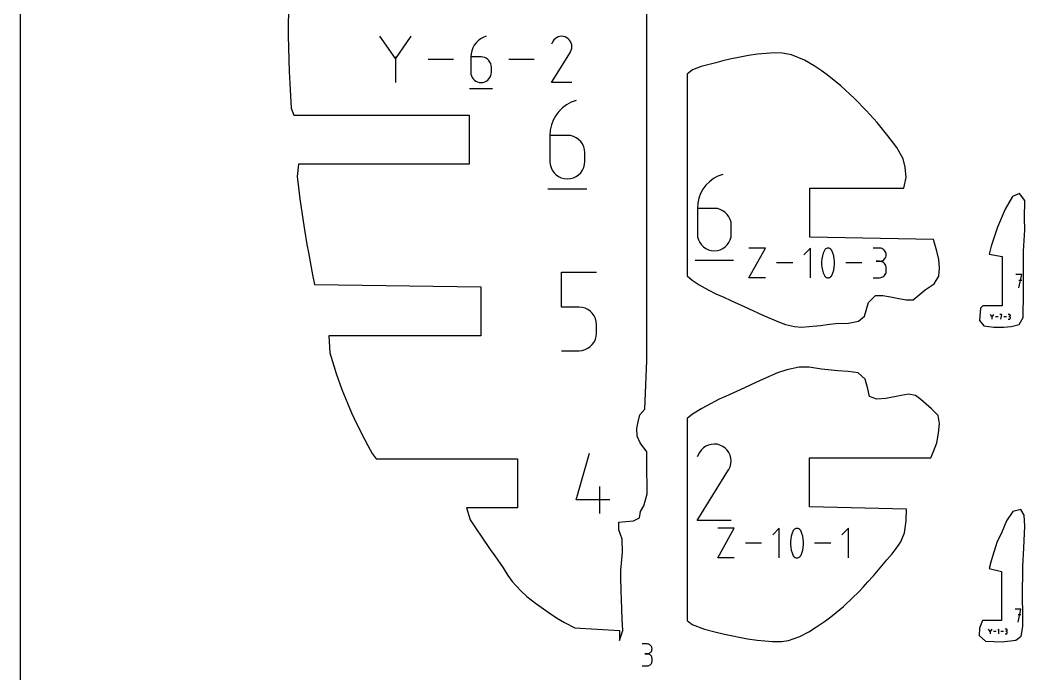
# Model space of a CAD drawing. Extents: x 0 to 600, y 0 to 900.
# Drawn here: x 0 to 79.9, y 487.9 to 539.9 of the extents above; entities that cross this region are included whole.
import ezdxf

# ---------------------------------------------------------------- set-up
doc = ezdxf.new("R2010")
doc.units = 0
doc.header["$MEASUREMENT"] = 0
for name, color, linetype in [('annotation', 7, 'Continuous'), ('boundary', 7, 'Continuous'), ('frame', 7, 'Continuous')]:
    doc.layers.add(name, color=color, linetype=linetype)

msp = doc.modelspace()

# ---------------------------------------------------------------- linework, layer by layer
at = {"layer": 'annotation', "color": 1}
for p, q in [((29.843357, 536.801526), (28.616248, 538.576094)), ((31.070236, 538.576094), (29.843357, 536.801526)), ((37.068055, 538.575979), (36.834028, 538.488233)), ((37.068055, 538.575979), (37.068055, 538.575979)), ((42.919915, 538.562973), (42.785391, 538.526882)), ((43.059021, 538.575889), (42.919915, 538.562973)), ((43.199603, 538.564823), (43.059021, 538.575889)), ((43.338553, 538.528968), (43.199603, 538.564823)), ((36.112731, 537.862057), (35.997131, 537.651526)), ((36.256425, 538.053955), (36.112731, 537.862057)), ((36.426009, 538.224259), (36.256425, 538.053955)), ((36.619278, 538.370005), (36.426009, 538.224259)), ((36.834028, 538.488233), (36.619278, 538.370005)), ((42.35524, 538.166912), (42.247963, 537.961125)), ((42.440373, 538.287632), (42.35524, 538.166912)), ((42.542513, 538.388405), (42.440373, 538.287632)), ((42.658555, 538.468424), (42.542513, 538.388405)), ((42.785391, 538.526882), (42.658555, 538.468424)), ((43.472766, 538.467518), (43.338553, 538.528968)), ((43.592805, 538.382279), (43.472766, 538.467518)), ((43.472766, 538.467518), (43.472766, 538.467518)), ((43.693171, 538.279992), (43.592805, 538.382279)), ((43.77297, 538.163793), (43.693171, 538.279992)), ((43.831312, 538.036817), (43.77297, 538.163793)), ((43.867303, 537.902198), (43.831312, 538.036817)), ((43.880051, 537.763071), (43.867303, 537.902198)), ((43.868663, 537.622571), (43.880051, 537.763071)), ((35.859034, 537.186413), (35.840945, 536.937756)), ((35.911831, 537.425324), (35.859034, 537.186413)), ((35.997131, 537.651526), (35.911831, 537.425324)), ((42.245656, 534.897157), (43.755377, 537.327614)), ((43.755377, 537.327614), (43.757182, 537.329848)), ((43.755377, 537.327614), (43.755377, 537.327614)), ((43.757182, 537.329848), (43.758913, 537.3321)), ((43.758913, 537.3321), (43.760581, 537.33439)), ((43.760581, 537.33439), (43.762198, 537.336737)), ((43.762198, 537.336737), (43.763775, 537.33916)), ((43.763775, 537.33916), (43.765323, 537.341679)), ((43.765323, 537.341679), (43.766854, 537.344311)), ((43.766854, 537.344311), (43.76838, 537.347076)), ((43.76838, 537.347076), (43.769911, 537.349992)), ((43.769911, 537.349992), (43.832247, 537.483833)), ((43.769911, 537.349992), (43.769911, 537.349992)), ((43.832247, 537.483833), (43.868663, 537.622571)), ((29.843357, 536.944331), (29.843357, 534.897072)), ((34.461745, 536.736583), (32.450245, 536.736583)), ((35.840945, 536.937756), (35.840945, 535.71503)), ((36.657865, 536.937756), (35.840945, 536.937756)), ((36.80479, 536.924644), (36.657865, 536.937756)), ((36.943041, 536.886829), (36.80479, 536.924644)), ((37.07032, 536.826591), (36.943041, 536.886829)), ((37.184325, 536.746211), (37.07032, 536.826591)), ((37.282759, 536.647969), (37.184325, 536.746211)), ((37.363321, 536.534145), (37.282759, 536.647969)), ((37.423712, 536.407021), (37.363321, 536.534145)), ((37.461633, 536.268875), (37.423712, 536.407021)), ((37.474785, 536.12199), (37.461633, 536.268875)), ((40.866178, 536.736583), (38.854678, 536.736583)), ((35.840945, 535.71503), (35.840945, 535.71503)), ((35.840945, 535.71503), (35.854135, 535.568073)), ((35.854135, 535.568073), (35.892151, 535.429737)), ((35.892151, 535.429737), (35.952666, 535.302336)), ((37.363321, 535.302336), (37.423712, 535.429737)), ((37.423712, 535.429737), (37.461633, 535.568073)), ((37.461633, 535.568073), (37.474785, 535.71503)), ((37.474785, 535.71503), (37.474785, 536.12199)), ((37.474785, 536.12199), (37.474785, 536.12199)), ((35.952666, 535.302336), (36.033351, 535.188185)), ((36.033351, 535.188185), (36.13188, 535.089598)), ((36.13188, 535.089598), (36.245923, 535.00889)), ((36.245923, 535.00889), (36.373154, 534.948376)), ((36.373154, 534.948376), (36.511244, 534.91037)), ((36.511244, 534.91037), (36.657865, 534.897187)), ((36.657865, 534.897187), (36.80479, 534.91037)), ((36.657865, 534.897187), (36.657865, 534.897187)), ((36.80479, 534.91037), (36.943041, 534.948376)), ((36.943041, 534.948376), (37.07032, 535.00889)), ((37.07032, 535.00889), (37.184325, 535.089598)), ((37.184325, 535.089598), (37.282759, 535.188185)), ((37.282759, 535.188185), (37.363321, 535.302336)), ((43.879495, 534.897157), (42.245656, 534.897157)), ((35.738629, 534.437338), (37.578024, 534.437338)), ((43.451994, 533.130671), (43.124169, 532.883454)), ((43.816256, 533.331209), (43.451994, 533.130671)), ((44.213214, 533.480045), (43.816256, 533.331209)), ((44.213214, 533.480045), (44.213214, 533.480045)), ((42.592784, 532.269084), (42.396704, 531.911979)), ((42.836519, 532.594584), (42.592784, 532.269084)), ((43.124169, 532.883454), (42.836519, 532.594584)), ((42.252016, 531.528293), (42.162462, 531.123051)), ((42.396704, 531.911979), (42.252016, 531.528293)), ((42.162462, 531.123051), (42.13178, 530.701276)), ((42.13178, 530.701276), (42.13178, 528.627276)), ((43.517446, 530.701276), (42.13178, 530.701276)), ((43.766662, 530.679036), (43.517446, 530.701276)), ((44.001165, 530.614894), (43.766662, 530.679036)), ((44.217055, 530.512718), (44.001165, 530.614894)), ((44.410432, 530.376376), (44.217055, 530.512718)), ((44.577397, 530.209737), (44.410432, 530.376376)), ((44.714047, 530.016668), (44.577397, 530.209737)), ((44.816483, 529.801038), (44.714047, 530.016668)), ((44.880805, 529.566715), (44.816483, 529.801038)), ((44.903113, 529.317566), (44.880805, 529.566715)), ((44.903113, 528.627276), (44.903113, 529.317566)), ((44.903113, 529.317566), (44.903113, 529.317566)), ((42.13178, 528.627276), (42.13178, 528.627276)), ((42.13178, 528.627276), (42.154151, 528.378007)), ((42.154151, 528.378007), (42.218634, 528.14336)), ((44.816483, 528.14336), (44.880805, 528.378007)), ((44.880805, 528.378007), (44.903113, 528.627276)), ((42.218634, 528.14336), (42.32128, 527.927262)), ((42.32128, 527.927262), (42.45814, 527.733637)), ((42.45814, 527.733637), (42.625265, 527.566414)), ((42.625265, 527.566414), (42.818707, 527.429516)), ((42.818707, 527.429516), (43.034517, 527.326872)), ((44.001165, 527.326872), (44.217055, 527.429516)), ((44.217055, 527.429516), (44.410432, 527.566414)), ((44.410432, 527.566414), (44.577397, 527.733637)), ((44.577397, 527.733637), (44.714047, 527.927262)), ((44.714047, 527.927262), (44.816483, 528.14336)), ((55.495302, 527.457429), (55.140714, 527.262216)), ((55.881719, 527.602312), (55.495302, 527.457429)), ((55.881719, 527.602312), (55.881719, 527.602312)), ((43.034517, 527.326872), (43.268746, 527.262406)), ((43.268746, 527.262406), (43.517446, 527.240045)), ((43.517446, 527.240045), (43.766662, 527.262406)), ((43.517446, 527.240045), (43.517446, 527.240045)), ((43.766662, 527.262406), (44.001165, 527.326872)), ((54.541583, 526.740365), (54.30432, 526.423509)), ((54.821594, 527.021565), (54.541583, 526.740365)), ((55.140714, 527.262216), (54.821594, 527.021565)), ((41.958229, 526.460045), (45.078229, 526.460045)), ((54.113447, 526.075887), (53.972602, 525.70239)), ((54.30432, 526.423509), (54.113447, 526.075887)), ((53.885425, 525.307909), (53.855558, 524.897335)), ((53.972602, 525.70239), (53.885425, 525.307909)), ((53.855558, 524.897335), (53.855558, 522.878411)), ((55.204428, 524.897335), (53.855558, 524.897335)), ((55.447025, 524.875685), (55.204428, 524.897335)), ((55.675301, 524.813246), (55.447025, 524.875685)), ((55.885458, 524.713784), (55.675301, 524.813246)), ((56.0737, 524.581063), (55.885458, 524.713784)), ((56.236231, 524.418849), (56.0737, 524.581063)), ((56.369252, 524.230907), (56.236231, 524.418849)), ((56.468968, 524.021003), (56.369252, 524.230907)), ((56.531582, 523.792902), (56.468968, 524.021003)), ((56.553297, 523.55037), (56.531582, 523.792902)), ((56.553297, 522.878411), (56.553297, 523.55037)), ((56.553297, 523.55037), (56.553297, 523.55037)), ((53.855558, 522.878411), (53.855558, 522.878411)), ((53.855558, 522.878411), (53.877336, 522.635762)), ((53.877336, 522.635762), (53.940106, 522.407346)), ((56.468968, 522.407346), (56.531582, 522.635762)), ((56.531582, 522.635762), (56.553297, 522.878411)), ((53.940106, 522.407346), (54.040026, 522.196986)), ((54.040026, 522.196986), (54.173252, 522.008503)), ((54.173252, 522.008503), (54.335939, 521.84572)), ((54.335939, 521.84572), (54.524243, 521.712458)), ((55.885458, 521.712458), (56.0737, 521.84572)), ((56.0737, 521.84572), (56.236231, 522.008503)), ((56.236231, 522.008503), (56.369252, 522.196986)), ((56.369252, 522.196986), (56.468968, 522.407346)), ((54.524243, 521.712458), (54.734322, 521.612539)), ((54.734322, 521.612539), (54.962332, 521.549785)), ((54.962332, 521.549785), (55.204428, 521.528018)), ((55.204428, 521.528018), (55.447025, 521.549785)), ((55.204428, 521.528018), (55.204428, 521.528018)), ((55.447025, 521.549785), (55.675301, 521.612539)), ((55.675301, 521.612539), (55.885458, 521.712458)), ((57.958719, 519.385193), (59.266714, 521.740884)), ((59.266714, 521.740884), (57.958719, 521.740884)), ((62.845309, 521.740884), (62.321608, 521.217036)), ((62.845309, 519.385193), (62.845309, 521.740884)), ((63.796523, 521.123488), (63.751372, 520.900561)), ((63.864248, 521.341999), (63.796523, 521.123488)), ((63.954549, 521.554351), (63.864248, 521.341999)), ((63.984959, 521.60492), (63.954549, 521.554351)), ((63.954549, 521.554351), (63.954549, 521.554351)), ((64.022856, 521.648014), (63.984959, 521.60492)), ((64.066988, 521.683215), (64.022856, 521.648014)), ((64.116098, 521.710107), (64.066988, 521.683215)), ((64.168933, 521.728272), (64.116098, 521.710107)), ((64.224237, 521.737295), (64.168933, 521.728272)), ((64.280756, 521.736756), (64.224237, 521.737295)), ((64.337235, 521.726241), (64.280756, 521.736756)), ((64.392419, 521.70533), (64.337235, 521.726241)), ((64.413544, 521.694229), (64.392419, 521.70533)), ((64.392419, 521.70533), (64.392419, 521.70533)), ((64.433816, 521.681478), (64.413544, 521.694229)), ((64.453136, 521.667178), (64.433816, 521.681478)), ((64.471405, 521.65143), (64.453136, 521.667178)), ((64.488525, 521.634334), (64.471405, 521.65143)), ((64.504398, 521.615993), (64.488525, 521.634334)), ((64.518925, 521.596505), (64.504398, 521.615993)), ((64.532007, 521.575974), (64.518925, 521.596505)), ((64.543546, 521.554499), (64.532007, 521.575974)), ((64.634285, 521.341709), (64.543546, 521.554499)), ((64.543546, 521.554499), (64.543546, 521.554499)), ((64.702339, 521.12287), (64.634285, 521.341709)), ((64.747708, 520.899724), (64.702339, 521.12287)), ((68.348145, 521.738151), (67.825035, 521.738151)), ((68.442227, 521.729706), (68.348145, 521.738151)), ((68.530756, 521.70537), (68.442227, 521.729706)), ((68.612257, 521.666639), (68.530756, 521.70537)), ((68.68526, 521.61501), (68.612257, 521.666639)), ((68.748292, 521.55198), (68.68526, 521.61501)), ((68.799879, 521.479045), (68.748292, 521.55198)), ((68.83855, 521.397702), (68.799879, 521.479045)), ((68.799879, 520.951476), (68.83855, 521.033076)), ((68.862833, 521.309448), (68.83855, 521.397702)), ((68.83855, 521.033076), (68.862833, 521.121672)), ((68.871254, 521.21578), (68.862833, 521.309448)), ((68.862833, 521.121672), (68.871254, 521.21578)), ((68.871254, 521.21578), (68.871254, 521.21578)), ((53.686616, 520.768731), (56.723763, 520.768731)), ((61.438372, 520.563038), (60.15032, 520.563038)), ((63.751372, 520.900561), (63.728797, 520.674961)), ((63.728797, 520.674961), (63.728797, 520.448429)), ((63.728797, 520.448429), (63.751372, 520.222708)), ((63.751372, 520.222708), (63.796523, 519.999541)), ((64.702339, 519.998922), (64.747708, 520.221871)), ((64.770393, 520.674014), (64.747708, 520.899724)), ((64.747708, 520.221871), (64.770393, 520.447483)), ((64.770393, 520.447483), (64.770393, 520.674014)), ((66.941873, 520.563038), (65.653821, 520.563038)), ((68.348145, 520.691932), (68.086221, 520.691932)), ((68.086221, 520.691932), (68.348145, 520.691932)), ((68.348145, 520.691932), (68.442227, 520.700379)), ((68.442227, 520.683487), (68.348145, 520.691932)), ((68.348145, 520.691932), (68.348145, 520.691932)), ((68.442227, 520.700379), (68.530756, 520.724729)), ((68.530756, 520.659151), (68.442227, 520.683487)), ((68.530756, 520.724729), (68.612257, 520.763499)), ((68.612257, 520.62042), (68.530756, 520.659151)), ((68.612257, 520.763499), (68.68526, 520.815203)), ((68.68526, 520.568791), (68.612257, 520.62042)), ((68.68526, 520.815203), (68.748292, 520.878357)), ((68.748292, 520.505761), (68.68526, 520.568791)), ((68.748292, 520.878357), (68.799879, 520.951476)), ((68.799879, 520.432826), (68.748292, 520.505761)), ((68.83855, 520.351483), (68.799879, 520.432826)), ((68.862833, 520.263229), (68.83855, 520.351483)), ((68.871254, 520.169561), (68.862833, 520.263229)), ((68.871254, 519.907637), (68.871254, 520.169561)), ((68.871254, 520.169561), (68.871254, 520.169561)), ((43.059234, 517.046731), (43.059234, 519.825499)), ((43.059234, 519.825499), (45.830567, 519.825499)), ((59.266714, 519.385193), (57.958719, 519.385193)), ((63.796523, 519.999541), (63.864248, 519.780669)), ((63.864248, 519.780669), (63.954549, 519.567835)), ((63.954549, 519.567835), (63.954549, 519.567835)), ((63.954549, 519.567835), (63.966047, 519.546403)), ((63.966047, 519.546403), (63.979032, 519.525974)), ((63.979032, 519.525974), (63.993451, 519.50661)), ((63.993451, 519.50661), (64.009249, 519.488373)), ((64.009249, 519.488373), (64.026371, 519.471325)), ((64.026371, 519.471325), (64.044763, 519.455528)), ((64.044763, 519.455528), (64.064369, 519.441045)), ((64.064369, 519.441045), (64.085135, 519.427936)), ((64.085135, 519.427936), (64.107006, 519.416265)), ((64.107006, 519.416265), (64.107006, 519.416265)), ((64.107006, 519.416265), (64.161755, 519.395798)), ((64.161755, 519.395798), (64.217905, 519.38563)), ((64.217905, 519.38563), (64.274186, 519.385346)), ((64.274186, 519.385346), (64.32933, 519.394531)), ((64.32933, 519.394531), (64.382065, 519.41277)), ((64.382065, 519.41277), (64.431124, 519.43965)), ((64.431124, 519.43965), (64.475237, 519.474755)), ((64.475237, 519.474755), (64.513134, 519.517671)), ((64.513134, 519.517671), (64.543546, 519.567983)), ((64.543546, 519.567983), (64.634285, 519.780379)), ((64.543546, 519.567983), (64.543546, 519.567983)), ((64.634285, 519.780379), (64.702339, 519.998922)), ((67.825035, 519.385266), (68.348145, 519.385266)), ((68.348145, 519.385266), (68.442227, 519.393706)), ((68.348145, 519.385266), (68.348145, 519.385266)), ((68.442227, 519.393706), (68.530756, 519.41803)), ((68.530756, 519.41803), (68.612257, 519.456745)), ((68.612257, 519.456745), (68.68526, 519.508359)), ((68.68526, 519.508359), (68.748292, 519.571377)), ((68.748292, 519.571377), (68.799879, 519.644307)), ((68.799879, 519.644307), (68.83855, 519.725656)), ((68.83855, 519.725656), (68.862833, 519.81393)), ((68.862833, 519.81393), (68.871254, 519.907637)), ((79.653364, 519.642675), (79.18284, 519.642675)), ((79.418135, 518.584576), (79.653364, 519.642675)), ((79.653364, 519.171487), (79.418135, 519.171487)), ((44.444901, 517.046731), (43.059234, 517.046731)), ((44.693704, 517.02449), (44.444901, 517.046731)), ((44.927988, 516.960348), (44.693704, 517.02449)), ((45.143814, 516.858172), (44.927988, 516.960348)), ((45.337243, 516.72183), (45.143814, 516.858172)), ((45.504336, 516.555191), (45.337243, 516.72183)), ((45.641154, 516.362122), (45.504336, 516.555191)), ((45.743758, 516.146492), (45.641154, 516.362122)), ((77.285231, 516.289158), (77.157505, 516.473867)), ((77.412934, 516.473867), (77.285231, 516.289158)), ((77.285231, 516.304022), (77.285231, 516.090928)), ((77.765946, 516.282398), (77.556575, 516.282398)), ((78.079769, 516.473855), (77.909491, 516.473855)), ((77.994642, 516.09094), (78.079769, 516.473855)), ((78.079769, 516.303337), (77.994642, 516.303337)), ((78.432781, 516.282398), (78.22341, 516.282398)), ((78.661369, 516.473411), (78.576338, 516.473411)), ((78.661369, 516.303349), (78.618794, 516.303349)), ((78.618794, 516.303349), (78.661369, 516.303349)), ((78.676662, 516.472038), (78.661369, 516.473411)), ((78.661369, 516.303349), (78.676662, 516.304722)), ((78.676662, 516.301977), (78.661369, 516.303349)), ((78.661369, 516.303349), (78.661369, 516.303349)), ((78.691052, 516.468083), (78.676662, 516.472038)), ((78.676662, 516.304722), (78.691052, 516.308681)), ((78.691052, 516.298021), (78.676662, 516.301977)), ((78.7043, 516.461787), (78.691052, 516.468083)), ((78.691052, 516.308681), (78.7043, 516.314982)), ((78.7043, 516.291725), (78.691052, 516.298021)), ((78.716167, 516.453395), (78.7043, 516.461787)), ((78.7043, 516.314982), (78.716167, 516.323387)), ((78.716167, 516.283333), (78.7043, 516.291725)), ((78.726413, 516.443149), (78.716167, 516.453395)), ((78.716167, 516.323387), (78.726413, 516.333652)), ((78.726413, 516.273087), (78.716167, 516.283333)), ((78.734798, 516.431294), (78.726413, 516.443149)), ((78.726413, 516.333652), (78.734798, 516.345538)), ((78.734798, 516.261232), (78.726413, 516.273087)), ((78.741084, 516.418071), (78.734798, 516.431294)), ((78.734798, 516.345538), (78.741084, 516.358802)), ((78.741084, 516.24801), (78.734798, 516.261232)), ((78.745031, 516.403726), (78.741084, 516.418071)), ((78.741084, 516.358802), (78.745031, 516.373203)), ((78.745031, 516.233664), (78.741084, 516.24801)), ((78.7464, 516.3885), (78.745031, 516.403726)), ((78.745031, 516.373203), (78.7464, 516.3885)), ((78.7464, 516.218439), (78.745031, 516.233664)), ((78.745031, 516.160631), (78.7464, 516.175863)), ((78.7464, 516.3885), (78.7464, 516.3885)), ((78.7464, 516.175863), (78.7464, 516.218439)), ((78.7464, 516.218439), (78.7464, 516.218439)), ((45.808209, 515.912169), (45.743758, 516.146492)), ((45.830567, 515.663021), (45.808209, 515.912169)), ((45.830567, 514.972731), (45.830567, 515.663021)), ((45.830567, 515.663021), (45.830567, 515.663021)), ((78.576338, 516.090952), (78.661369, 516.090952)), ((78.661369, 516.090952), (78.676662, 516.092324)), ((78.661369, 516.090952), (78.661369, 516.090952)), ((78.676662, 516.092324), (78.691052, 516.096278)), ((78.691052, 516.096278), (78.7043, 516.102571)), ((78.7043, 516.102571), (78.716167, 516.110961)), ((78.716167, 516.110961), (78.726413, 516.121204)), ((78.726413, 516.121204), (78.734798, 516.133059)), ((78.734798, 516.133059), (78.741084, 516.146282)), ((78.741084, 516.146282), (78.745031, 516.160631)), ((45.743713, 514.488815), (45.808196, 514.723462)), ((45.808196, 514.723462), (45.830567, 514.972731)), ((45.14364, 513.774971), (45.337082, 513.911868)), ((45.337082, 513.911868), (45.504207, 514.079092)), ((45.504207, 514.079092), (45.641067, 514.272716)), ((45.641067, 514.272716), (45.743713, 514.488815)), ((43.059234, 513.585499), (44.444901, 513.585499)), ((44.444901, 513.585499), (44.693601, 513.60786)), ((44.444901, 513.585499), (44.444901, 513.585499)), ((44.693601, 513.60786), (44.92783, 513.672326)), ((44.92783, 513.672326), (45.14364, 513.774971)), ((54.338197, 505.850288), (54.16973, 505.684076)), ((54.529593, 505.982269), (54.338197, 505.850288)), ((54.738793, 506.078689), (54.529593, 505.982269)), ((54.960674, 506.138216), (54.738793, 506.078689)), ((55.190112, 506.159519), (54.960674, 506.138216)), ((55.421983, 506.141267), (55.190112, 506.159519)), ((55.651164, 506.08213), (55.421983, 506.141267)), ((55.872531, 505.980775), (55.651164, 506.08213)), ((56.070521, 505.840184), (55.872531, 505.980775)), ((55.872531, 505.980775), (55.872531, 505.980775)), ((56.236061, 505.671475), (56.070521, 505.840184)), ((44.223608, 501.71854), (45.287613, 505.45008)), ((54.029314, 505.484964), (53.852374, 505.145544)), ((54.16973, 505.684076), (54.029314, 505.484964)), ((56.367681, 505.47982), (56.236061, 505.671475)), ((56.463908, 505.270388), (56.367681, 505.47982)), ((56.52327, 505.04835), (56.463908, 505.270388)), ((56.544296, 504.818878), (56.52327, 505.04835)), ((56.362635, 504.137558), (56.465451, 504.358311)), ((56.465451, 504.358311), (56.525514, 504.587141)), ((56.525514, 504.587141), (56.544296, 504.818878)), ((53.848569, 500.091916), (56.338663, 504.100648)), ((56.338663, 504.100648), (56.34164, 504.104331)), ((56.338663, 504.100648), (56.338663, 504.100648)), ((56.34164, 504.104331), (56.344494, 504.108046)), ((56.344494, 504.108046), (56.347246, 504.111824)), ((56.347246, 504.111824), (56.349912, 504.115695)), ((56.349912, 504.115695), (56.352513, 504.119692)), ((56.352513, 504.119692), (56.355067, 504.123845)), ((56.355067, 504.123845), (56.357593, 504.128186)), ((56.357593, 504.128186), (56.36011, 504.132747)), ((56.36011, 504.132747), (56.362635, 504.137558)), ((56.362635, 504.137558), (56.362635, 504.137558)), ((46.089228, 500.651827), (46.089228, 502.782846)), ((46.887833, 501.71854), (44.223608, 501.71854)), ((56.54338, 500.091916), (53.848569, 500.091916)), ((55.477769, 497.10627), (56.787546, 499.46517)), ((56.787546, 499.46517), (55.477769, 499.46517)), ((60.371016, 499.46517), (59.846602, 498.940609)), ((60.371016, 497.10627), (60.371016, 499.46517)), ((61.59436, 499.407423), (61.550168, 499.372173)), ((61.643537, 499.434351), (61.59436, 499.407423)), ((61.696444, 499.452542), (61.643537, 499.434351)), ((61.751823, 499.461576), (61.696444, 499.452542)), ((61.808419, 499.461037), (61.751823, 499.461576)), ((61.864975, 499.450507), (61.808419, 499.461037)), ((61.920234, 499.429569), (61.864975, 499.450507)), ((61.941388, 499.418452), (61.920234, 499.429569)), ((61.920234, 499.429569), (61.920234, 499.429569)), ((61.961688, 499.405684), (61.941388, 499.418452)), ((61.981034, 499.391364), (61.961688, 499.405684)), ((65.882015, 499.46517), (65.357601, 498.940609)), ((65.882015, 497.10627), (65.882015, 499.46517)), ((61.278314, 498.623703), (61.255708, 498.397795)), ((61.323526, 498.846934), (61.278314, 498.623703)), ((61.391344, 499.065742), (61.323526, 498.846934)), ((61.481768, 499.278383), (61.391344, 499.065742)), ((61.512218, 499.329021), (61.481768, 499.278383)), ((61.481768, 499.278383), (61.481768, 499.278383)), ((61.550168, 499.372173), (61.512218, 499.329021)), ((61.999328, 499.375594), (61.981034, 499.391364)), ((62.016471, 499.358476), (61.999328, 499.375594)), ((62.032365, 499.340109), (62.016471, 499.358476)), ((62.046912, 499.320595), (62.032365, 499.340109)), ((62.060012, 499.300036), (62.046912, 499.320595)), ((62.071567, 499.278531), (62.060012, 499.300036)), ((62.162429, 499.065452), (62.071567, 499.278531)), ((62.071567, 499.278531), (62.071567, 499.278531)), ((62.230576, 498.846314), (62.162429, 499.065452)), ((62.276007, 498.622865), (62.230576, 498.846314)), ((62.298723, 498.396847), (62.276007, 498.622865)), ((58.962162, 498.28572), (57.672356, 498.28572)), ((61.255708, 498.397795), (61.255708, 498.170955)), ((61.255708, 498.170955), (61.278314, 497.944926)), ((61.278314, 497.944926), (61.323526, 497.721455)), ((62.230576, 497.720836), (62.276007, 497.944088)), ((62.276007, 497.944088), (62.298723, 498.170007)), ((62.298723, 498.170007), (62.298723, 498.396847)), ((64.473161, 498.28572), (63.183354, 498.28572)), ((56.787546, 497.10627), (55.477769, 497.10627)), ((61.323526, 497.721455), (61.391344, 497.502285)), ((61.391344, 497.502285), (61.481768, 497.289161)), ((61.481768, 497.289161), (61.481768, 497.289161)), ((61.481768, 497.289161), (61.493281, 497.2677)), ((61.493281, 497.2677), (61.506284, 497.247243)), ((61.506284, 497.247243), (61.520723, 497.227852)), ((61.520723, 497.227852), (61.536542, 497.20959)), ((61.536542, 497.20959), (61.553688, 497.192519)), ((61.553688, 497.192519), (61.572104, 497.176701)), ((61.572104, 497.176701), (61.591737, 497.162198)), ((61.591737, 497.162198), (61.612531, 497.149071)), ((61.612531, 497.149071), (61.634432, 497.137384)), ((61.634432, 497.137384), (61.634432, 497.137384)), ((61.634432, 497.137384), (61.689256, 497.11689)), ((61.689256, 497.11689), (61.745482, 497.106708)), ((61.745482, 497.106708), (61.80184, 497.106423)), ((61.80184, 497.106423), (61.857059, 497.11562)), ((61.857059, 497.11562), (61.909866, 497.133885)), ((61.909866, 497.133885), (61.958992, 497.160801)), ((61.958992, 497.160801), (62.003165, 497.195954)), ((62.003165, 497.195954), (62.041113, 497.238928)), ((62.041113, 497.238928), (62.071567, 497.289309)), ((62.071567, 497.289309), (62.162429, 497.501994)), ((62.071567, 497.289309), (62.071567, 497.289309)), ((62.162429, 497.501994), (62.230576, 497.720836)), ((79.587301, 493.039575), (79.124248, 493.039575)), ((79.355807, 491.998277), (79.587301, 493.039575)), ((79.587301, 492.575869), (79.355807, 492.575869)), ((77.137194, 491.269541), (77.010249, 491.45312)), ((77.264114, 491.45312), (77.137194, 491.269541)), ((77.842261, 491.453108), (77.757655, 491.368478)), ((77.842261, 491.072537), (77.842261, 491.453108)), ((78.420277, 491.452666), (78.335767, 491.452666)), ((78.435476, 491.451302), (78.420277, 491.452666)), ((78.449778, 491.44737), (78.435476, 491.451302)), ((78.462945, 491.441113), (78.449778, 491.44737)), ((78.474739, 491.432772), (78.462945, 491.441113)), ((78.484922, 491.42259), (78.474739, 491.432772)), ((78.493256, 491.410807), (78.484922, 491.42259)), ((78.499504, 491.397666), (78.493256, 491.410807)), ((77.137194, 491.284314), (77.137194, 491.072525)), ((77.614965, 491.262823), (77.406876, 491.262823)), ((78.193088, 491.262823), (77.984999, 491.262823)), ((78.335767, 491.072549), (78.420277, 491.072549)), ((78.420277, 491.283646), (78.377962, 491.283646)), ((78.377962, 491.283646), (78.420277, 491.283646)), ((78.420277, 491.283646), (78.435476, 491.28501)), ((78.435476, 491.282282), (78.420277, 491.283646)), ((78.420277, 491.283646), (78.420277, 491.283646)), ((78.420277, 491.072549), (78.435476, 491.073913)), ((78.420277, 491.072549), (78.420277, 491.072549)), ((78.435476, 491.28501), (78.449778, 491.288944)), ((78.449778, 491.27835), (78.435476, 491.282282)), ((78.435476, 491.073913), (78.449778, 491.077842)), ((78.449778, 491.288944), (78.462945, 491.295208)), ((78.462945, 491.272093), (78.449778, 491.27835)), ((78.449778, 491.077842), (78.462945, 491.084097)), ((78.462945, 491.295208), (78.474739, 491.303561)), ((78.474739, 491.263752), (78.462945, 491.272093)), ((78.462945, 491.084097), (78.474739, 491.092435)), ((78.474739, 491.303561), (78.484922, 491.313763)), ((78.484922, 491.253569), (78.474739, 491.263752)), ((78.474739, 491.092435), (78.484922, 491.102616)), ((78.484922, 491.313763), (78.493256, 491.325576)), ((78.493256, 491.241786), (78.484922, 491.253569)), ((78.484922, 491.102616), (78.493256, 491.114398)), ((78.493256, 491.325576), (78.499504, 491.338759)), ((78.499504, 491.228645), (78.493256, 491.241786)), ((78.493256, 491.114398), (78.499504, 491.12754)), ((78.503427, 491.383408), (78.499504, 491.397666)), ((78.499504, 491.338759), (78.503427, 491.353072)), ((78.503427, 491.214387), (78.499504, 491.228645)), ((78.499504, 491.12754), (78.503427, 491.141801)), ((78.504787, 491.368275), (78.503427, 491.383408)), ((78.503427, 491.353072), (78.504787, 491.368275)), ((78.504787, 491.199255), (78.503427, 491.214387)), ((78.503427, 491.141801), (78.504787, 491.15694)), ((78.504787, 491.368275), (78.504787, 491.368275)), ((78.504787, 491.15694), (78.504787, 491.199255)), ((78.504787, 491.199255), (78.504787, 491.199255)), ((49.863324, 490.269249), (49.474773, 490.269249)), ((49.933206, 490.262976), (49.863324, 490.269249)), ((49.998962, 490.2449), (49.933206, 490.262976)), ((50.0595, 490.216132), (49.998962, 490.2449)), ((50.113724, 490.177783), (50.0595, 490.216132)), ((50.160542, 490.130966), (50.113724, 490.177783)), ((50.19886, 490.076792), (50.160542, 490.130966)), ((50.227584, 490.016373), (50.19886, 490.076792)), ((50.24562, 489.95082), (50.227584, 490.016373)), ((50.227584, 489.745539), (50.24562, 489.811346)), ((50.251875, 489.881246), (50.24562, 489.95082)), ((50.24562, 489.811346), (50.251875, 489.881246)), ((50.251875, 489.881246), (50.251875, 489.881246)), ((49.863324, 489.492147), (49.668774, 489.492147)), ((49.668774, 489.492147), (49.863324, 489.492147)), ((49.863324, 489.492147), (49.933206, 489.498421)), ((49.933206, 489.485874), (49.863324, 489.492147)), ((49.863324, 489.492147), (49.863324, 489.492147)), ((49.933206, 489.498421), (49.998962, 489.516507)), ((49.998962, 489.467798), (49.933206, 489.485874)), ((49.998962, 489.516507), (50.0595, 489.545304)), ((50.0595, 489.43903), (49.998962, 489.467798)), ((50.0595, 489.545304), (50.113724, 489.583709)), ((50.113724, 489.400681), (50.0595, 489.43903)), ((50.113724, 489.583709), (50.160542, 489.630618)), ((50.160542, 489.353864), (50.113724, 489.400681)), ((50.160542, 489.630618), (50.19886, 489.684929)), ((50.19886, 489.29969), (50.160542, 489.353864)), ((50.19886, 489.684929), (50.227584, 489.745539)), ((50.227584, 489.239271), (50.19886, 489.29969)), ((50.24562, 489.173718), (50.227584, 489.239271)), ((50.251875, 489.104144), (50.24562, 489.173718)), ((50.251875, 488.909594), (50.251875, 489.104144)), ((50.251875, 489.104144), (50.251875, 489.104144)), ((49.474773, 488.521592), (49.863324, 488.521592)), ((49.863324, 488.521592), (49.933206, 488.527861)), ((49.863324, 488.521592), (49.863324, 488.521592)), ((49.933206, 488.527861), (49.998962, 488.545928)), ((49.998962, 488.545928), (50.0595, 488.574685)), ((50.0595, 488.574685), (50.113724, 488.613021)), ((50.113724, 488.613021), (50.160542, 488.65983)), ((50.160542, 488.65983), (50.19886, 488.714)), ((50.19886, 488.714), (50.227584, 488.774424)), ((50.227584, 488.774424), (50.24562, 488.839991)), ((50.24562, 488.839991), (50.251875, 488.909594))]:
    msp.add_line(p, q, dxfattribs=at)
at = {"layer": 'boundary', "color": 5}
for p, q in [((49.844957, 539.249581), (49.844987, 544.405567)), ((21.345379, 541.398845), (21.320991, 538.626965)), ((21.320991, 538.626965), (21.40053, 535.770233)), ((49.844988, 537.617351), (49.844957, 539.249581)), ((49.844971, 534.31491), (49.844988, 537.617351)), ((57.933669, 537.039353), (57.135329, 536.898426)), ((58.647581, 537.150233), (57.933669, 537.039353)), ((59.331499, 537.222856), (58.647581, 537.150233)), ((60.02501, 537.261728), (59.331499, 537.222856)), ((60.591708, 537.224818), (60.02501, 537.261728)), ((61.345812, 537.097034), (60.591708, 537.224818)), ((62.377018, 536.674063), (61.345812, 537.097034)), ((54.156232, 536.175685), (53.457722, 535.917043)), ((55.323195, 536.471032), (54.156232, 536.175685)), ((55.872852, 536.623424), (55.323195, 536.471032)), ((56.438304, 536.7538), (55.872852, 536.623424)), ((57.135329, 536.898426), (56.438304, 536.7538)), ((63.146638, 536.222209), (62.377018, 536.674063)), ((63.692656, 535.854411), (63.146638, 536.222209)), ((21.40053, 535.770233), (21.451538, 534.837804)), ((53.457722, 535.917043), (53.037673, 535.566762)), ((53.037673, 535.566762), (53.038621, 534.581542)), ((64.178379, 535.509043), (63.692656, 535.854411)), ((65.258141, 534.639822), (64.178379, 535.509043)), ((21.451538, 534.837804), (21.554501, 532.872717)), ((53.038621, 534.581542), (53.039295, 532.709987)), ((66.343122, 533.639977), (65.258141, 534.639822)), ((49.844856, 533.217896), (49.844971, 534.31491)), ((49.844819, 529.219033), (49.844856, 533.217896)), ((67.287253, 532.672028), (66.343122, 533.639977)), ((21.554501, 532.872717), (21.773728, 532.310045)), ((21.773728, 532.310045), (35.718229, 532.310045)), ((35.718229, 532.310045), (35.718229, 528.410045)), ((53.039295, 532.709987), (53.055087, 532.100123)), ((68.154434, 531.716748), (67.287253, 532.672028)), ((53.054981, 531.47172), (53.0422, 530.648149)), ((53.055087, 532.100123), (53.054981, 531.47172)), ((68.99869, 530.674569), (68.154434, 531.716748)), ((53.0422, 530.648149), (53.038615, 529.563266)), ((69.721534, 529.736502), (68.99869, 530.674569)), ((49.844979, 527.124044), (49.844819, 529.219033)), ((53.038615, 529.563266), (53.03861, 528.135268)), ((70.230486, 528.833208), (69.721534, 529.736502)), ((22.138063, 528.410045), (22.031877, 527.440579)), ((35.718229, 528.410045), (22.138063, 528.410045)), ((70.394409, 528.173962), (70.230486, 528.833208)), ((70.452873, 527.360814), (70.394409, 528.173962)), ((22.031877, 527.440579), (22.137702, 526.566034)), ((53.03861, 528.135268), (53.039866, 527.116479)), ((70.285007, 526.515165), (70.452873, 527.360814)), ((22.137702, 526.566034), (22.231984, 525.654465)), ((49.844915, 519.754703), (49.844979, 527.124044)), ((53.039866, 527.116479), (53.041966, 525.739036)), ((62.798057, 522.615165), (62.798057, 526.515165)), ((62.798057, 526.515165), (70.285007, 526.515165)), ((78.926655, 525.835788), (78.335286, 524.84095)), ((79.470047, 526.074334), (78.926655, 525.835788)), ((79.903009, 525.5152), (79.470047, 526.074334)), ((22.231984, 525.654465), (22.504148, 523.871132)), ((53.041966, 525.739036), (53.054188, 524.781098)), ((79.872378, 524.131768), (79.903009, 525.5152)), ((53.054188, 524.781098), (53.038573, 524.221985)), ((53.038573, 524.221985), (53.038808, 522.946107)), ((78.335286, 524.84095), (77.732201, 523.395268)), ((22.504148, 523.871132), (22.611658, 523.204564)), ((77.732201, 523.395268), (77.219566, 521.884675)), ((79.886678, 523.186096), (79.872378, 524.131768)), ((22.611658, 523.204564), (22.811863, 522.017072)), ((53.038808, 522.946107), (53.038757, 521.128301)), ((72.629624, 522.420165), (62.798057, 522.615165)), ((79.794399, 521.502076), (79.886678, 523.186096)), ((22.811863, 522.017072), (22.92188, 521.39157)), ((72.889592, 521.504083), (72.629624, 522.420165)), ((77.219566, 521.884675), (77.06904, 521.258626)), ((22.92188, 521.39157), (23.244708, 519.611178)), ((53.038757, 521.128301), (53.039427, 520.4085)), ((73.050559, 520.824894), (72.889592, 521.504083)), ((77.06904, 521.258626), (78.095644, 521.063626)), ((78.095644, 521.063626), (78.095644, 517.163625)), ((79.795779, 518.741908), (79.794399, 521.502076)), ((53.039427, 520.4085), (53.038156, 519.530267)), ((73.111358, 520.177829), (73.050559, 520.824894)), ((73.063714, 519.511207), (73.111358, 520.177829)), ((23.244708, 519.611178), (23.405326, 518.850499)), ((49.844656, 513.847024), (49.844915, 519.754703)), ((53.038156, 519.530267), (53.439976, 519.184145)), ((72.688706, 518.895118), (73.063714, 519.511207)), ((23.405326, 518.850499), (36.645683, 518.655499)), ((36.645683, 518.655499), (36.645683, 514.755499)), ((53.439976, 519.184145), (53.989014, 518.811502)), ((53.989014, 518.811502), (54.718576, 518.422647)), ((71.983988, 518.410902), (72.688706, 518.895118)), ((79.793796, 518.209187), (79.795779, 518.741908)), ((54.718576, 518.422647), (55.337591, 518.110417)), ((55.337591, 518.110417), (55.969183, 517.830914)), ((55.969183, 517.830914), (56.521301, 517.585137)), ((67.467593, 517.428291), (68.027333, 517.974407)), ((68.027333, 517.974407), (68.605642, 517.961941)), ((68.605642, 517.961941), (69.221531, 517.864817)), ((69.221531, 517.864817), (69.746606, 517.755534)), ((71.021742, 517.634617), (71.983988, 518.410902)), ((79.751892, 516.218681), (79.793796, 518.209187)), ((56.521301, 517.585137), (57.920428, 516.945034)), ((67.140871, 516.317177), (67.467593, 517.428291)), ((69.746606, 517.755534), (70.452704, 517.61514)), ((70.452704, 517.61514), (71.021742, 517.634617)), ((76.570407, 517.163625), (76.375407, 516.968626)), ((78.095644, 517.163625), (76.570407, 517.163625)), ((57.920428, 516.945034), (59.062665, 516.416993)), ((59.062665, 516.416993), (60.300494, 515.877968)), ((66.668224, 515.926525), (67.140871, 516.317177)), ((76.375407, 516.968626), (76.286358, 515.993646)), ((79.44564, 515.655342), (79.751892, 516.218681)), ((60.300494, 515.877968), (60.868873, 515.663977)), ((60.868873, 515.663977), (61.570187, 515.509217)), ((61.570187, 515.509217), (62.136999, 515.451951)), ((62.136999, 515.451951), (62.753288, 515.496347)), ((62.753288, 515.496347), (63.652397, 515.585343)), ((63.652397, 515.585343), (64.361903, 515.685051)), ((64.361903, 515.685051), (64.87869, 515.734099)), ((64.87869, 515.734099), (65.886189, 515.77039)), ((65.886189, 515.77039), (66.668224, 515.926525)), ((76.286358, 515.993646), (76.638973, 515.553287)), ((76.638973, 515.553287), (77.435438, 515.462889)), ((77.435438, 515.462889), (78.226416, 515.459433)), ((78.226416, 515.459433), (78.810988, 515.49828)), ((78.810988, 515.49828), (79.44564, 515.655342)), ((36.645683, 514.755499), (24.557324, 514.755499)), ((24.557324, 514.755499), (24.643161, 513.420321)), ((49.850758, 512.805606), (49.844656, 513.847024)), ((24.643161, 513.420321), (24.948736, 512.372402)), ((24.948736, 512.372402), (25.140866, 511.767365)), ((49.671771, 508.945954), (49.850758, 512.805606)), ((61.955157, 512.276951), (60.96691, 512.075249)), ((62.735515, 512.27218), (61.955157, 512.276951)), ((63.738786, 512.122994), (62.735515, 512.27218)), ((25.140866, 511.767365), (25.58768, 510.502527)), ((60.221132, 511.824715), (58.844803, 511.20715)), ((60.96691, 512.075249), (60.221132, 511.824715)), ((65.02305, 511.973508), (63.738786, 512.122994)), ((65.841459, 511.940226), (65.02305, 511.973508)), ((66.651515, 511.825025), (65.841459, 511.940226)), ((67.188199, 511.324521), (66.651515, 511.825025)), ((58.844803, 511.20715), (57.265036, 510.479512)), ((67.416592, 510.561176), (67.188199, 511.324521)), ((25.58768, 510.502527), (26.357132, 508.648485)), ((56.092802, 509.947634), (55.602844, 509.724049)), ((57.265036, 510.479512), (56.092802, 509.947634)), ((67.545408, 509.953345), (67.416592, 510.561176)), ((68.12926, 509.719782), (67.545408, 509.953345)), ((70.054583, 510.031019), (68.84246, 509.778365)), ((70.659361, 510.13318), (70.054583, 510.031019)), ((71.210366, 510.035257), (70.659361, 510.13318)), ((71.640098, 509.701914), (71.210366, 510.035257)), ((54.199541, 508.994223), (53.477107, 508.539392)), ((55.602844, 509.724049), (54.199541, 508.994223)), ((68.84246, 509.778365), (68.12926, 509.719782)), ((72.468858, 508.951337), (71.640098, 509.701914)), ((26.357132, 508.648485), (26.771547, 507.754359)), ((49.147871, 507.935149), (49.289883, 508.48683)), ((49.289883, 508.48683), (49.671771, 508.945954)), ((53.477107, 508.539392), (53.037996, 508.207243)), ((53.037996, 508.207243), (53.038547, 507.581355)), ((72.993549, 508.433641), (72.468858, 508.951337)), ((73.100585, 507.798445), (72.993549, 508.433641)), ((26.771547, 507.754359), (27.3985, 506.540937)), ((49.042321, 507.398787), (49.147871, 507.935149)), ((49.059339, 506.794412), (49.042321, 507.398787)), ((53.038547, 507.581355), (53.038981, 507.046319)), ((73.044191, 507.020862), (73.100585, 507.798445)), ((49.308914, 506.260417), (49.059339, 506.794412)), ((53.038981, 507.046319), (53.038359, 506.035855)), ((72.899293, 506.267509), (73.044191, 507.020862)), ((27.3985, 506.540937), (27.652792, 506.037321)), ((27.652792, 506.037321), (28.004437, 505.400485)), ((49.844449, 505.537595), (49.308914, 506.260417)), ((53.038359, 506.035855), (53.038, 504.483603)), ((72.647339, 505.581618), (72.899293, 506.267509)), ((28.004437, 505.400485), (28.319647, 505.000953)), ((28.319647, 505.000953), (39.558507, 505.000954)), ((39.558507, 505.000954), (39.558507, 501.100954)), ((49.844466, 504.7229), (49.844449, 505.537595)), ((62.781363, 501.175816), (62.781363, 505.075816)), ((62.781363, 505.075816), (72.410208, 505.075816)), ((72.410208, 505.075816), (72.647339, 505.581618)), ((49.844511, 504.055494), (49.844466, 504.7229)), ((53.038, 504.483603), (53.038061, 502.680722)), ((49.862404, 502.835505), (49.844511, 504.055494)), ((49.857281, 502.19693), (49.862404, 502.835505)), ((53.038061, 502.680722), (53.038003, 502.121389)), ((49.607371, 501.264047), (49.857281, 502.19693)), ((53.038003, 502.121389), (53.038318, 500.459714)), ((39.558507, 501.100954), (35.503808, 501.100954)), ((35.503808, 501.100954), (35.792378, 500.140709)), ((49.328788, 500.795554), (49.607371, 501.264047)), ((70.487954, 500.980816), (62.781363, 501.175816)), ((48.778302, 500.058545), (49.248084, 500.290323)), ((49.248084, 500.290323), (49.328788, 500.795554)), ((53.038318, 500.459714), (53.039767, 499.102158)), ((70.473858, 500.07207), (70.487954, 500.980816)), ((78.943869, 500.792351), (78.443197, 500.067212)), ((79.57156, 500.950748), (78.943869, 500.792351)), ((79.832938, 500.510012), (79.57156, 500.950748)), ((79.898981, 499.648468), (79.832938, 500.510012)), ((35.792378, 500.140709), (36.222603, 499.490694)), ((36.222603, 499.490694), (36.709737, 498.763329)), ((47.616488, 499.346766), (47.624176, 499.964163)), ((47.624176, 499.964163), (48.161994, 500.018749)), ((48.161994, 500.018749), (48.778302, 500.058545)), ((70.327778, 499.101684), (70.473858, 500.07207)), ((78.443197, 500.067212), (78.064281, 499.151619)), ((79.868934, 499.057477), (79.898981, 499.648468)), ((36.709737, 498.763329), (37.380382, 497.790334)), ((47.868203, 498.60367), (47.616488, 499.346766)), ((47.893041, 497.573117), (47.868203, 498.60367)), ((53.039767, 499.102158), (53.041016, 498.160297)), ((70.025691, 498.397641), (70.327778, 499.101684)), ((78.064281, 499.151619), (77.665696, 498.325639)), ((79.816612, 497.92581), (79.868934, 499.057477)), ((53.041016, 498.160297), (53.041303, 496.811349)), ((69.335295, 497.440851), (69.656289, 497.861402)), ((69.656289, 497.861402), (70.025691, 498.397641)), ((77.665696, 498.325639), (77.211776, 496.88066)), ((79.747514, 496.427347), (79.816612, 497.92581)), ((37.380382, 497.790334), (37.743731, 497.264055)), ((37.743731, 497.264055), (38.415031, 496.315236)), ((47.845866, 496.973956), (47.893041, 497.573117)), ((68.931931, 496.966141), (69.335295, 497.440851)), ((38.415031, 496.315236), (38.789897, 495.721388)), ((47.760669, 496.133926), (47.845866, 496.973956)), ((53.041303, 496.811349), (53.044965, 495.691959)), ((67.861553, 495.699158), (68.931931, 496.966141)), ((77.211776, 496.88066), (77.051121, 496.261766)), ((77.051121, 496.261766), (78.054314, 496.028926)), ((79.738213, 495.769842), (79.747514, 496.427347)), ((38.789897, 495.721388), (39.136189, 495.243451)), ((47.774689, 495.57689), (47.760669, 496.133926)), ((47.789332, 494.488447), (47.774689, 495.57689)), ((53.044965, 495.691959), (53.037765, 493.364497)), ((67.425558, 495.204597), (67.861553, 495.699158)), ((78.054314, 496.028926), (78.054314, 492.128926)), ((79.710607, 494.638788), (79.738213, 495.769842)), ((39.136189, 495.243451), (39.806061, 494.502816)), ((66.663295, 494.387667), (67.049013, 494.785363)), ((67.049013, 494.785363), (67.425558, 495.204597)), ((79.724488, 493.852576), (79.710607, 494.638788)), ((39.806061, 494.502816), (40.308381, 494.033712)), ((40.308381, 494.033712), (40.977301, 493.517164)), ((47.817658, 493.796009), (47.789332, 494.488447)), ((65.475306, 493.249208), (66.225103, 493.968243)), ((66.225103, 493.968243), (66.663295, 494.387667)), ((79.725128, 492.835717), (79.724488, 493.852576)), ((40.977301, 493.517164), (42.081564, 492.746921)), ((47.869671, 492.253508), (47.817658, 493.796009)), ((53.037765, 493.364497), (53.037583, 492.598361)), ((64.889318, 492.765515), (65.475306, 493.249208)), ((42.081564, 492.746921), (42.650013, 492.356717)), ((42.650013, 492.356717), (43.284528, 491.977105)), ((47.938436, 491.347756), (47.869671, 492.253508)), ((53.037583, 492.598361), (53.037845, 492.136404)), ((64.033029, 492.118835), (64.478934, 492.438091)), ((64.478934, 492.438091), (64.889318, 492.765515)), ((79.725854, 491.66141), (79.725128, 492.835717)), ((43.284528, 491.977105), (44.125827, 491.541408)), ((44.125827, 491.541408), (47.676366, 491.346408)), ((53.037845, 492.136404), (53.439908, 491.816058)), ((53.439908, 491.816058), (54.422488, 491.45714)), ((54.422488, 491.45714), (55.258937, 491.234901)), ((62.712554, 491.243558), (63.34169, 491.624864)), ((63.34169, 491.624864), (64.033029, 492.118835)), ((76.300471, 491.533278), (76.275585, 490.939952)), ((76.538342, 492.128926), (76.300471, 491.533278)), ((78.054314, 492.128926), (76.538342, 492.128926)), ((79.602841, 490.884365), (79.725854, 491.66141)), ((47.676366, 490.544676), (47.938436, 491.347756)), ((47.676366, 491.346408), (47.676366, 490.544676)), ((55.258937, 491.234901), (56.017143, 491.047994)), ((56.017143, 491.047994), (57.84779, 490.676818)), ((57.84779, 490.676818), (58.606954, 490.566356)), ((61.117006, 490.544315), (62.018474, 490.85998)), ((62.018474, 490.85998), (62.712554, 491.243558)), ((76.275585, 490.939952), (76.78056, 490.495994)), ((79.171235, 490.564224), (79.602841, 490.884365)), ((58.606954, 490.566356), (59.838376, 490.458154)), ((59.838376, 490.458154), (60.544349, 490.461932)), ((60.544349, 490.461932), (61.117006, 490.544315)), ((76.78056, 490.495994), (78.085787, 490.43746)), ((78.085787, 490.43746), (79.171235, 490.564224))]:
    msp.add_line(p, q, dxfattribs=at)
at = {"layer": 'frame', "color": 5}
msp.add_line((0, 900), (0, 0), dxfattribs=at)

doc.saveas('drawing.dxf')
